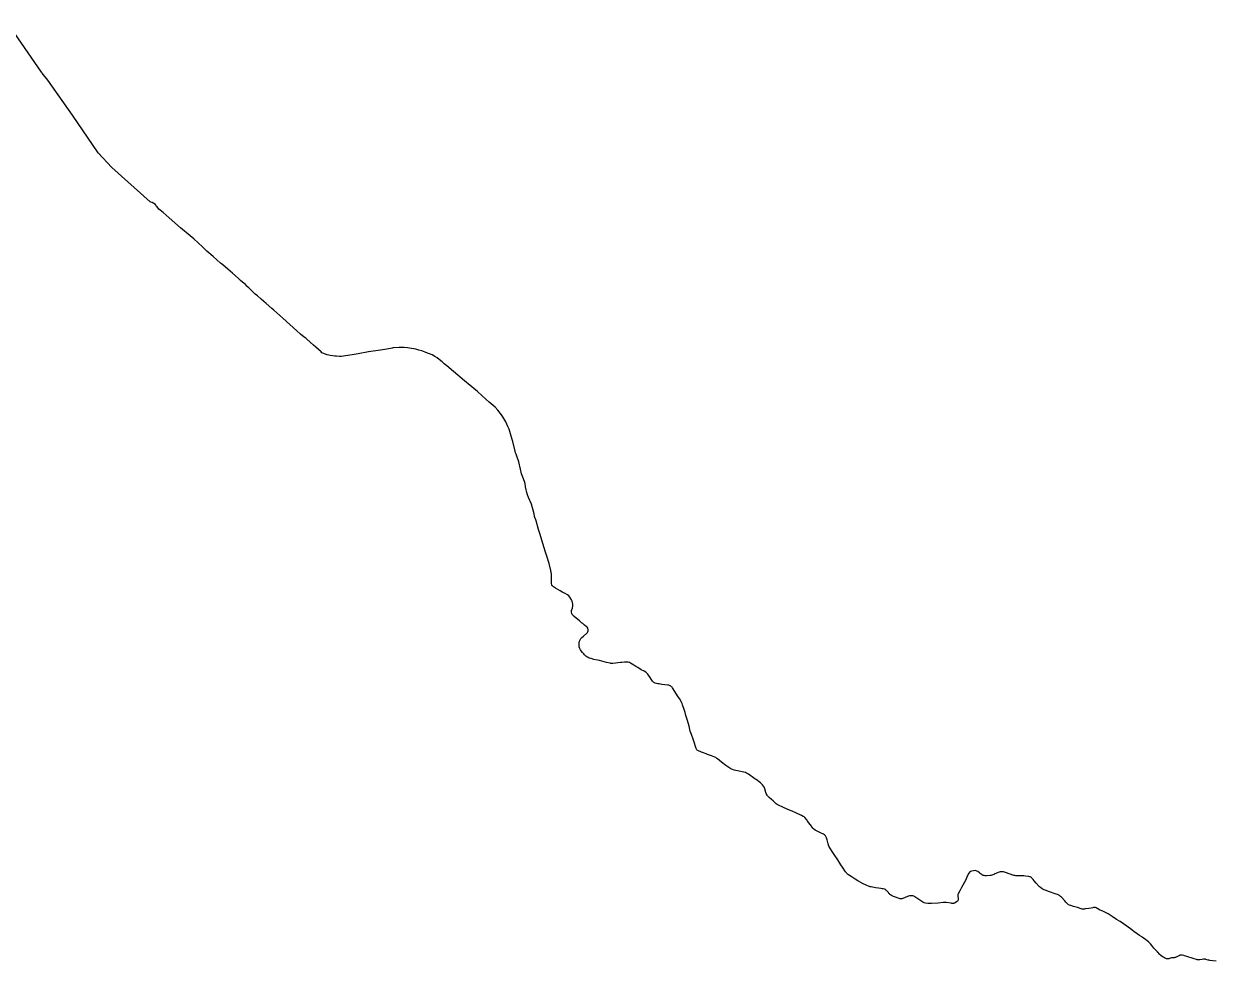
# Model space of a CAD drawing. Header units: inches. Extents: x 103.646 to 104.325, y 22.318 to 22.791.
# Drawn here: x 103.9855 to 104.1554, y 22.3377 to 22.4716 of the extents above; entities that cross this region are included whole.
import ezdxf

# ---------------------------------------------------------------- set-up
doc = ezdxf.new("R2010")
doc.units = ezdxf.units.IN
doc.header["$MEASUREMENT"] = 0

msp = doc.modelspace()

# ---------------------------------------------------------------- linework, layer by layer
at = {"color": 3}
msp.add_lwpolyline([(104.15584, 22.33766), (104.15535, 22.33772), (104.15492, 22.33778), (104.15483, 22.3378), (104.15471, 22.33783), (104.15438, 22.33792), (104.15432, 22.33793), (104.15425, 22.33794), (104.15401, 22.33794), (104.15383, 22.33792), (104.15348, 22.33785), (104.15332, 22.33784), (104.15319, 22.33784), (104.1531, 22.33786), (104.15301, 22.33788), (104.15268, 22.33798), (104.15241, 22.33807), (104.1518, 22.33829), (104.15151, 22.33839), (104.1513, 22.33844), (104.15123, 22.33846), (104.151, 22.3385), (104.15085, 22.33851), (104.15064, 22.3385), (104.15058, 22.33848), (104.15003, 22.33821), (104.14993, 22.33817), (104.14985, 22.33815), (104.14977, 22.33814), (104.14958, 22.33813), (104.14944, 22.33812), (104.1493, 22.33809), (104.14916, 22.33805), (104.14907, 22.33802), (104.14896, 22.33801), (104.14885, 22.338), (104.14878, 22.33801), (104.14872, 22.33802), (104.14862, 22.33805), (104.14844, 22.33813), (104.1483, 22.33822), (104.14819, 22.33829), (104.14789, 22.33852), (104.1478, 22.3386), (104.14744, 22.33899), (104.14717, 22.33927), (104.14694, 22.33952), (104.14664, 22.33988), (104.14643, 22.34013), (104.14616, 22.34042), (104.146, 22.34056), (104.14573, 22.34078), (104.14527, 22.34109), (104.1452, 22.34114), (104.14487, 22.34135), (104.14454, 22.34157), (104.14405, 22.34192), (104.14381, 22.3421), (104.14355, 22.34231), (104.1433, 22.34249), (104.14303, 22.34269), (104.1428, 22.34284), (104.14258, 22.343), (104.1421, 22.34332), (104.14159, 22.34363), (104.14098, 22.34404), (104.14053, 22.34434), (104.1404, 22.34443), (104.13972, 22.34475), (104.13918, 22.34501), (104.13871, 22.34527), (104.1386, 22.34531), (104.13853, 22.34533), (104.1384, 22.34533), (104.13833, 22.34532), (104.13822, 22.34529), (104.13798, 22.34525), (104.13763, 22.34519), (104.13712, 22.34512), (104.137, 22.3451), (104.13683, 22.34509), (104.13671, 22.3451), (104.136, 22.34531), (104.13582, 22.34537), (104.13544, 22.34548), (104.13506, 22.34561), (104.13487, 22.34568), (104.13476, 22.34572), (104.13462, 22.34581), (104.13437, 22.34607), (104.1342, 22.34626), (104.13372, 22.3468), (104.13358, 22.34692), (104.13346, 22.34703), (104.13328, 22.34713), (104.13317, 22.34717), (104.13299, 22.34724), (104.13187, 22.34763), (104.13155, 22.34775), (104.13128, 22.34786), (104.13108, 22.34796), (104.13097, 22.34802), (104.13073, 22.34817), (104.13061, 22.34826), (104.13056, 22.34832), (104.13014, 22.34881), (104.12984, 22.34916), (104.12968, 22.34935), (104.12952, 22.34954), (104.12946, 22.3496), (104.12934, 22.34968), (104.12928, 22.34971), (104.1292, 22.34973), (104.12906, 22.34975), (104.1286, 22.34981), (104.12834, 22.34985), (104.12818, 22.34986), (104.12804, 22.34986), (104.12761, 22.34987), (104.12739, 22.34986), (104.12722, 22.34987), (104.12707, 22.34989), (104.12692, 22.34992), (104.12677, 22.34996), (104.12587, 22.35027), (104.12559, 22.35039), (104.12545, 22.35042), (104.1253, 22.35043), (104.12515, 22.35043), (104.12498, 22.35041), (104.12482, 22.35038), (104.12467, 22.35032), (104.12413, 22.35008), (104.1241, 22.35006), (104.12405, 22.35004), (104.12391, 22.34998), (104.12376, 22.34994), (104.12364, 22.34992), (104.12354, 22.34991), (104.12302, 22.34987), (104.12292, 22.34987), (104.12281, 22.34987), (104.1227, 22.34988), (104.12255, 22.34992), (104.12247, 22.34996), (104.1224, 22.35), (104.12213, 22.35018), (104.122, 22.35028), (104.1218, 22.35045), (104.12165, 22.35053), (104.12144, 22.35062), (104.12087, 22.35053), (104.12075, 22.35049), (104.12066, 22.35043), (104.12048, 22.35023), (104.12028, 22.34979), (104.12005, 22.3493), (104.11943, 22.3482), (104.11919, 22.34769), (104.11897, 22.34727), (104.11894, 22.34718), (104.11893, 22.34711), (104.11897, 22.34648), (104.11896, 22.3464), (104.11893, 22.34632), (104.11887, 22.34625), (104.11881, 22.3462), (104.11845, 22.34596), (104.11837, 22.34594), (104.11829, 22.34592), (104.11818, 22.3459), (104.11807, 22.34591), (104.11795, 22.34593), (104.11726, 22.34604), (104.11713, 22.34604), (104.11684, 22.34604), (104.11611, 22.34597), (104.11516, 22.3459), (104.1149, 22.34589), (104.11463, 22.3459), (104.1143, 22.34594), (104.11411, 22.34601), (104.11404, 22.34604), (104.11393, 22.3461), (104.11279, 22.34687), (104.11271, 22.34692), (104.11262, 22.34696), (104.1125, 22.34699), (104.11235, 22.34701), (104.11219, 22.34701), (104.112, 22.34699), (104.11174, 22.34691), (104.11141, 22.34678), (104.11106, 22.34663), (104.11092, 22.34658), (104.11079, 22.34657), (104.1107, 22.34658), (104.11052, 22.34663), (104.11001, 22.34682), (104.10975, 22.34691), (104.10946, 22.34704), (104.10932, 22.34712), (104.10923, 22.3472), (104.10914, 22.34728), (104.10909, 22.34735), (104.10901, 22.34748), (104.10893, 22.34758), (104.10878, 22.34773), (104.10873, 22.34777), (104.10866, 22.34782), (104.10857, 22.34788), (104.10847, 22.34793), (104.10828, 22.34799), (104.10812, 22.34802), (104.10794, 22.34805), (104.10761, 22.3481), (104.10717, 22.34816), (104.10654, 22.34826), (104.10641, 22.34828), (104.10631, 22.34831), (104.10617, 22.34837), (104.1059, 22.34848), (104.1052, 22.34881), (104.10514, 22.34884), (104.10462, 22.34914), (104.10426, 22.34937), (104.10369, 22.34976), (104.1033, 22.35001), (104.10317, 22.3501), (104.10308, 22.35018), (104.10301, 22.35026), (104.10287, 22.35044), (104.10244, 22.35108), (104.10223, 22.35142), (104.10178, 22.35212), (104.10127, 22.3529), (104.10098, 22.35331), (104.10074, 22.35371), (104.1005, 22.35411), (104.10041, 22.35442), (104.10025, 22.355), (104.10016, 22.35528), (104.10007, 22.35549), (104.10003, 22.35556), (104.09997, 22.35563), (104.09989, 22.35571), (104.09973, 22.35583), (104.09928, 22.35602), (104.09874, 22.35627), (104.09854, 22.35636), (104.09834, 22.35652), (104.09821, 22.35665), (104.09786, 22.35714), (104.0976, 22.35748), (104.09745, 22.35771), (104.09739, 22.3578), (104.09706, 22.35818), (104.09695, 22.35829), (104.09684, 22.35835), (104.0966, 22.35849), (104.09589, 22.3588), (104.09524, 22.35907), (104.09463, 22.35935), (104.09392, 22.35966), (104.09328, 22.35995), (104.0931, 22.36005), (104.09295, 22.36015), (104.09271, 22.36038), (104.09252, 22.36055), (104.09231, 22.36076), (104.09199, 22.36103), (104.09175, 22.36127), (104.09166, 22.36138), (104.09155, 22.36161), (104.09149, 22.36177), (104.09133, 22.36226), (104.09122, 22.3626), (104.09118, 22.36267), (104.09102, 22.36287), (104.09073, 22.36314), (104.09011, 22.3636), (104.0899, 22.36372), (104.08901, 22.36436), (104.08875, 22.36453), (104.08859, 22.36461), (104.08833, 22.36467), (104.08745, 22.36485), (104.08695, 22.36496), (104.08673, 22.36504), (104.08648, 22.36515), (104.08621, 22.36533), (104.08576, 22.36562), (104.08516, 22.3661), (104.08458, 22.36656), (104.08451, 22.36661), (104.08435, 22.36674), (104.0842, 22.36681), (104.08371, 22.367), (104.08315, 22.3672), (104.08295, 22.36728), (104.08244, 22.36747), (104.08229, 22.36753), (104.08176, 22.36776), (104.0817, 22.36781), (104.08165, 22.36786), (104.08154, 22.36805), (104.08144, 22.36831), (104.0813, 22.3688), (104.08112, 22.36936), (104.08086, 22.37004), (104.0807, 22.37053), (104.08059, 22.37099), (104.08052, 22.37123), (104.08039, 22.37172), (104.08028, 22.37206), (104.08006, 22.37275), (104.07995, 22.37317), (104.07982, 22.3736), (104.07964, 22.37413), (104.0796, 22.3743), (104.07953, 22.37449), (104.07945, 22.37465), (104.07916, 22.37517), (104.07899, 22.37543), (104.07816, 22.37671), (104.07809, 22.37681), (104.07802, 22.37687), (104.07792, 22.37695), (104.07782, 22.37701), (104.07765, 22.37707), (104.07756, 22.37709), (104.07749, 22.37709), (104.07663, 22.37721), (104.07623, 22.37726), (104.07604, 22.37729), (104.07585, 22.37733), (104.07568, 22.37739), (104.07557, 22.37743), (104.07548, 22.37749), (104.07539, 22.37757), (104.07528, 22.37768), (104.0752, 22.37779), (104.07485, 22.37833), (104.07483, 22.3784), (104.07462, 22.37864), (104.07455, 22.37874), (104.07445, 22.37884), (104.07435, 22.37893), (104.0741, 22.37907), (104.07369, 22.3793), (104.07351, 22.37942), (104.07341, 22.37949), (104.07321, 22.3796), (104.07301, 22.37973), (104.07291, 22.37978), (104.07261, 22.37997), (104.07217, 22.38024), (104.07199, 22.38031), (104.07183, 22.38036), (104.07165, 22.38038), (104.07131, 22.38037), (104.0709, 22.38035), (104.07073, 22.38033), (104.06963, 22.38021), (104.06942, 22.38021), (104.06936, 22.3802), (104.06927, 22.38022), (104.06873, 22.38034), (104.06773, 22.3806), (104.06746, 22.38064), (104.06693, 22.38078), (104.06652, 22.38088), (104.06625, 22.38097), (104.06611, 22.38103), (104.06594, 22.38112), (104.06579, 22.38125), (104.06559, 22.38143), (104.06547, 22.38158), (104.06528, 22.38177), (104.06511, 22.38199), (104.065, 22.38214), (104.0649, 22.38234), (104.06483, 22.38256), (104.06481, 22.38273), (104.0648, 22.38288), (104.06483, 22.38316), (104.06489, 22.38336), (104.06495, 22.38355), (104.06508, 22.38376), (104.06522, 22.38391), (104.06545, 22.38411), (104.06593, 22.38451), (104.06601, 22.38462), (104.06606, 22.38472), (104.06611, 22.38487), (104.06611, 22.38502), (104.06608, 22.38514), (104.06604, 22.38524), (104.06596, 22.38537), (104.06584, 22.38549), (104.0656, 22.38568), (104.06533, 22.3859), (104.06517, 22.386), (104.06485, 22.38626), (104.06411, 22.38688), (104.06399, 22.38699), (104.06384, 22.3872), (104.06378, 22.38734), (104.06374, 22.38751), (104.06374, 22.38765), (104.06375, 22.38774), (104.06388, 22.38809), (104.06391, 22.38841), (104.06393, 22.38868), (104.06383, 22.38908), (104.06375, 22.3893), (104.06351, 22.38967), (104.06334, 22.38984), (104.06314, 22.39), (104.06282, 22.39018), (104.06249, 22.39035), (104.06211, 22.39055), (104.06143, 22.39094), (104.06114, 22.39115), (104.06099, 22.39126), (104.06094, 22.39133), (104.0609, 22.39142), (104.06085, 22.39161), (104.06086, 22.39173), (104.06087, 22.39221), (104.06089, 22.39268), (104.06086, 22.39283), (104.0608, 22.39326), (104.06079, 22.39334), (104.06079, 22.39338), (104.06078, 22.39347), (104.06052, 22.39448), (104.06019, 22.3955), (104.05999, 22.39608), (104.05963, 22.39731), (104.05926, 22.39862), (104.05903, 22.39932), (104.05867, 22.40058), (104.05862, 22.40073), (104.05849, 22.40103), (104.05845, 22.4012), (104.05837, 22.40157), (104.058, 22.40296), (104.0576, 22.40392), (104.05744, 22.40429), (104.05736, 22.40461), (104.05727, 22.40499), (104.05717, 22.40541), (104.05709, 22.40588), (104.057, 22.40618), (104.05677, 22.40681), (104.05658, 22.40729), (104.05643, 22.40795), (104.05619, 22.40899), (104.05611, 22.40928), (104.05601, 22.40954), (104.0558, 22.41008), (104.05572, 22.41029), (104.05566, 22.41054), (104.05535, 22.41188), (104.05527, 22.41217), (104.05502, 22.41299), (104.05482, 22.41365), (104.05464, 22.41406), (104.05433, 22.4147), (104.0539, 22.4154), (104.05371, 22.41572), (104.0532, 22.41639), (104.05281, 22.41679), (104.05196, 22.41753), (104.05153, 22.41791), (104.05028, 22.41902), (104.04894, 22.42013), (104.04873, 22.42032), (104.04846, 22.42057), (104.04687, 22.42189), (104.04591, 22.42271), (104.04552, 22.423), (104.04524, 22.42327), (104.04484, 22.42362), (104.04452, 22.42383), (104.04418, 22.42405), (104.04382, 22.42426), (104.04342, 22.42444), (104.04315, 22.42452), (104.04282, 22.42468), (104.04234, 22.42485), (104.04193, 22.42496), (104.0415, 22.42507), (104.04056, 22.42523), (104.0403, 22.42527), (104.03981, 22.42533), (104.03942, 22.42534), (104.03911, 22.42534), (104.03827, 22.42526), (104.03809, 22.42523), (104.03734, 22.4251), (104.03646, 22.42497), (104.03474, 22.42469), (104.03325, 22.42442), (104.03237, 22.42427), (104.03142, 22.42413), (104.03086, 22.42405), (104.03059, 22.42403), (104.03015, 22.42408), (104.02993, 22.42409), (104.02962, 22.42414), (104.02925, 22.42419), (104.02905, 22.42422), (104.02881, 22.42427), (104.02822, 22.42451), (104.02806, 22.42458), (104.02795, 22.4247), (104.0272, 22.42537), (104.02687, 22.42567), (104.0259, 22.4265), (104.02575, 22.42664), (104.02555, 22.42678), (104.025, 22.42723), (104.02449, 22.42772), (104.02247, 22.42953), (104.0212, 22.43064), (104.02089, 22.43089), (104.0201, 22.43159), (104.01976, 22.43191), (104.01941, 22.43223), (104.01887, 22.43269), (104.01853, 22.43295), (104.01824, 22.43321), (104.01761, 22.43384), (104.01725, 22.43416), (104.01721, 22.43428), (104.01645, 22.43489), (104.01609, 22.43525), (104.01531, 22.43594), (104.01463, 22.43651), (104.01391, 22.43714), (104.01372, 22.43727), (104.01359, 22.43739), (104.01251, 22.43835), (104.01164, 22.43909), (104.01151, 22.43919), (104.01102, 22.43969), (104.00975, 22.44083), (104.00923, 22.44126), (104.00788, 22.44243), (104.00622, 22.44386), (104.00538, 22.44459), (104.00479, 22.44511), (104.00451, 22.44541), (104.0044, 22.44552), (104.00434, 22.44562), (104.00429, 22.44574), (104.0038, 22.44604), (104.00364, 22.4461), (104.00353, 22.44616), (103.99804, 22.45106), (103.99612, 22.45314), (103.99241, 22.45854), (103.9889, 22.46353), (103.98812, 22.46452), (103.98806, 22.46459), (103.98801, 22.46466), (103.98323, 22.47157)], dxfattribs=at)

doc.saveas('drawing.dxf')
